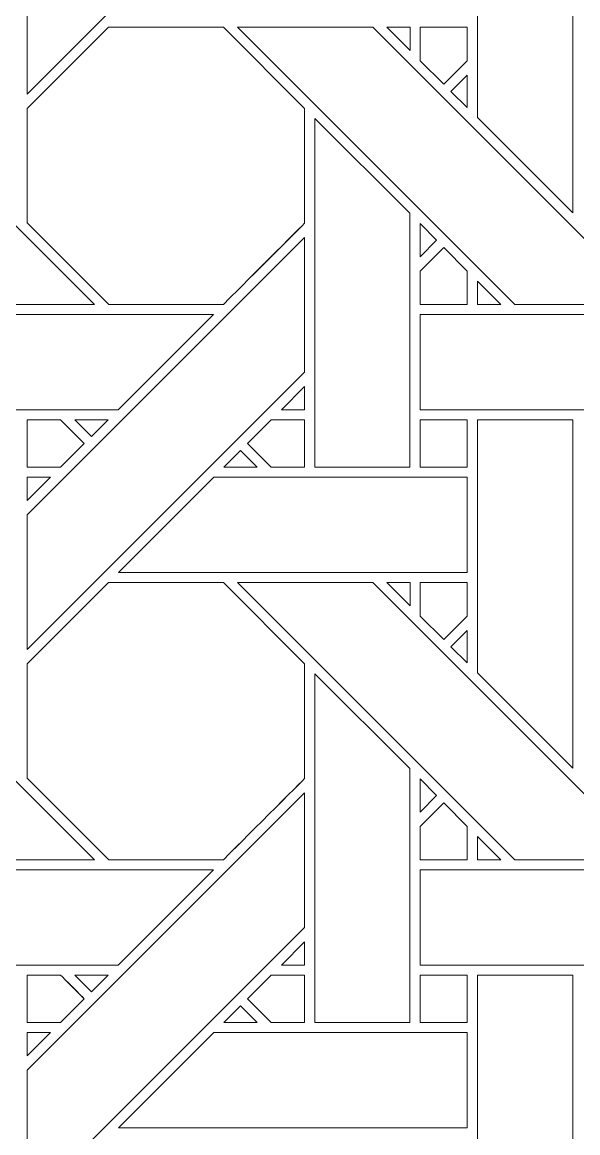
# Model space of a CAD drawing. Header units: inches. Extents: x 4.4 to 20.4, y 1.1 to 17.1.
# Drawn here: x 6.919 to 7.868, y 3.174 to 5.071 of the extents above; entities that cross this region are included whole.
import ezdxf

# ---------------------------------------------------------------- set-up
doc = ezdxf.new("R2010")
doc.units = ezdxf.units.IN
doc.header["$MEASUREMENT"] = 0
doc.layers.add('Design', color=7, linetype='Continuous', lineweight=0)

msp = doc.modelspace()

# ---------------------------------------------------------------- linework, layer by layer
at = {"layer": 'Design'}
for points, knots in [([(4.382854037814669, 17.09476386176223), (4.382854037814669, 17.09476386176223), (4.382854037814669, 1.094763861762152), (4.382854037814669, 1.094763861762152), (4.382854037814669, 1.094763861762152), (20.38285319010416, 1.094763861762152), (20.38285319010416, 1.094763861762152), (20.38285319010416, 1.094763861762152), (20.38285319010416, 17.09476386176223), (20.38285319010416, 17.09476386176223), (20.38285319010416, 17.09476386176223), (4.382854037814669, 17.09476386176223), (4.382854037814669, 17.09476386176223)], [0, 0, 0, 0, 1, 1, 1, 2, 2, 2, 3, 3, 3, 4, 4, 4, 4]), ([(19.37280883825166, 16.23880890138889), (19.37280883825166, 16.23880890138889), (5.23880895283777, 16.23880890138889), (5.23880895283777, 16.23880890138889), (5.23880895283777, 16.23880890138889), (5.23880895283777, 1.950718822135361), (5.23880895283777, 1.950718822135361), (5.23880895283777, 1.950718822135361), (19.52689827508111, 1.950718822135361), (19.52689827508111, 1.950718822135361), (19.52689827508111, 1.950718822135361), (19.52689827508111, 16.23880890138889), (19.52689827508111, 16.23880890138889), (19.52689827508111, 16.23880890138889), (19.37280883825166, 16.23880890138889), (19.37280883825166, 16.23880890138889)], [0, 0, 0, 0, 1, 1, 1, 2, 2, 2, 3, 3, 3, 4, 4, 4, 5, 5, 5, 5]), ([(6.928029378255208, 5.178177727593316), (6.928029378255208, 5.178177727593316), (7.40169949001736, 5.651766459147134), (7.40169949001736, 5.651766459147134), (7.40169949001736, 5.651766459147134), (7.40169949001736, 5.421737670898437), (7.40169949001736, 5.421737670898437), (7.40169949001736, 5.421737670898437), (6.928029378255208, 4.94808112250434), (6.928029378255208, 4.94808112250434), (6.928029378255208, 4.94808112250434), (6.928029378255208, 5.178177727593316), (6.928029378255208, 5.178177727593316)], [0, 0, 0, 0, 1, 1, 1, 2, 2, 2, 3, 3, 3, 4, 4, 4, 4]), ([(7.859613206651475, 5.340279473198784), (7.859613206651475, 5.340279473198784), (7.859613206651475, 4.745168897840711), (7.859613206651475, 4.745168897840711), (7.859613206651475, 4.745168897840711), (7.696695115831162, 4.908086988661024), (7.696695115831162, 4.908086988661024), (7.696695115831162, 4.908086988661024), (7.696695115831162, 5.340279473198784), (7.696695115831162, 5.340279473198784), (7.696695115831162, 5.340279473198784), (7.859613206651475, 5.340279473198784), (7.859613206651475, 5.340279473198784)], [0, 0, 0, 0, 1, 1, 1, 2, 2, 2, 3, 3, 3, 4, 4, 4, 4]), ([(6.569400363498263, 5.062428792317708), (6.569400363498263, 5.062428792317708), (7.043044196234808, 4.58877224392361), (7.043044196234808, 4.58877224392361), (7.043044196234808, 4.58877224392361), (6.812014261881509, 4.58877224392361), (6.812014261881509, 4.58877224392361), (6.812014261881509, 4.58877224392361), (6.338453504774305, 5.062428792317708), (6.338453504774305, 5.062428792317708), (6.338453504774305, 5.062428792317708), (6.569400363498263, 5.062428792317708), (6.569400363498263, 5.062428792317708)], [0, 0, 0, 0, 1, 1, 1, 2, 2, 2, 3, 3, 3, 4, 4, 4, 4]), ([(7.262934366861978, 4.588755289713541), (7.262934366861978, 4.588755289713541), (7.067223442925346, 4.588755289713541), (7.067223442925346, 4.588755289713541), (7.067223442925346, 4.588755289713541), (6.927978515625, 4.727996826171875), (6.927978515625, 4.727996826171875), (6.927978515625, 4.727996826171875), (6.927978515625, 4.923656887478298), (6.927978515625, 4.923656887478298), (6.927978515625, 4.923656887478298), (7.066682603624144, 5.062374538845485), (7.066682603624144, 5.062374538845485), (7.066682603624144, 5.062374538845485), (7.262893676757812, 5.062374538845485), (7.262893676757812, 5.062374538845485), (7.262893676757812, 5.062374538845485), (7.401641845703125, 4.923656887478298), (7.401641845703125, 4.923656887478298), (7.401641845703125, 4.923656887478298), (7.401641845703125, 4.727442423502603), (7.401641845703125, 4.727442423502603), (7.383843315972221, 4.709507412380641), (7.271918402777777, 4.59776645236545), (7.262934366861978, 4.588755289713541)], [0, 0, 0, 0, 1, 1, 1, 2, 2, 2, 3, 3, 3, 4, 4, 4, 5, 5, 5, 6, 6, 6, 7, 7, 7, 8, 8, 8, 8]), ([(6.927978515625, 4.923656887478298), (6.927978515625, 4.923656887478298), (7.066682603624144, 5.062374538845485), (7.066682603624144, 5.062374538845485), (7.066682603624144, 5.062374538845485), (7.262893676757812, 5.062374538845485), (7.262893676757812, 5.062374538845485), (7.262893676757812, 5.062374538845485), (7.401641845703125, 4.923656887478298), (7.401641845703125, 4.923656887478298), (7.401641845703125, 4.923656887478298), (7.401641845703125, 4.727442423502603), (7.401641845703125, 4.727442423502603), (7.383611891004774, 4.709282769097222), (7.271742078993055, 4.597590128580728), (7.262934366861978, 4.588755289713541), (7.262934366861978, 4.588755289713541), (7.067223442925346, 4.588755289713541), (7.067223442925346, 4.588755289713541), (7.067223442925346, 4.588755289713541), (6.927978515625, 4.727996826171875), (6.927978515625, 4.727996826171875), (6.927978515625, 4.727996826171875), (6.927978515625, 4.923656887478298), (6.927978515625, 4.923656887478298)], [0, 0, 0, 0, 1, 1, 1, 2, 2, 2, 3, 3, 3, 4, 4, 4, 5, 5, 5, 6, 6, 6, 7, 7, 7, 8, 8, 8, 8]), ([(7.287182278103298, 5.062428792317708), (7.287182278103298, 5.062428792317708), (7.518123202853732, 5.062428792317708), (7.518123202853732, 5.062428792317708), (7.518123202853732, 5.062428792317708), (7.991772969563801, 4.58877224392361), (7.991772969563801, 4.58877224392361), (7.991772969563801, 4.58877224392361), (7.760743882921006, 4.58877224392361), (7.760743882921006, 4.58877224392361), (7.760743882921006, 4.58877224392361), (7.287182278103298, 5.062428792317708), (7.287182278103298, 5.062428792317708)], [0, 0, 0, 0, 1, 1, 1, 2, 2, 2, 3, 3, 3, 4, 4, 4, 4]), ([(7.581687927246093, 5.062415228949652), (7.581687927246093, 5.062415228949652), (7.581687927246093, 5.022583855523003), (7.581687927246093, 5.022583855523003), (7.581687927246093, 5.022583855523003), (7.542244805230033, 5.062415228949652), (7.542244805230033, 5.062415228949652), (7.542244805230033, 5.062415228949652), (7.581687927246093, 5.062415228949652), (7.581687927246093, 5.062415228949652)], [0, 0, 0, 0, 1, 1, 1, 2, 2, 2, 3, 3, 3, 3]), ([(7.67910427517361, 5.062394883897568), (7.67910427517361, 5.062394883897568), (7.67910427517361, 5.004792107476128), (7.67910427517361, 5.004792107476128), (7.67910427517361, 5.004792107476128), (7.639174567328558, 4.96484883626302), (7.639174567328558, 4.96484883626302), (7.639174567328558, 4.96484883626302), (7.598843892415364, 5.005183749728732), (7.598843892415364, 5.005183749728732), (7.598843892415364, 5.005183749728732), (7.598843892415364, 5.062394883897568), (7.598843892415364, 5.062394883897568), (7.598843892415364, 5.062394883897568), (7.67910427517361, 5.062394883897568), (7.67910427517361, 5.062394883897568)], [0, 0, 0, 0, 1, 1, 1, 2, 2, 2, 3, 3, 3, 4, 4, 4, 5, 5, 5, 5]), ([(7.639174567328558, 4.96484883626302), (7.639174567328558, 4.96484883626302), (7.598843892415364, 5.005183749728732), (7.598843892415364, 5.005183749728732), (7.598843892415364, 5.005183749728732), (7.598843892415364, 5.062394883897568), (7.598843892415364, 5.062394883897568), (7.598843892415364, 5.062394883897568), (7.67910427517361, 5.062394883897568), (7.67910427517361, 5.062394883897568), (7.67910427517361, 5.062394883897568), (7.67910427517361, 5.004792107476128), (7.67910427517361, 5.004792107476128), (7.67910427517361, 5.004792107476128), (7.639174567328558, 4.96484883626302), (7.639174567328558, 4.96484883626302)], [0, 0, 0, 0, 1, 1, 1, 2, 2, 2, 3, 3, 3, 4, 4, 4, 5, 5, 5, 5]), ([(7.679155137803818, 4.980574713812933), (7.679155137803818, 4.980574713812933), (7.679155137803818, 4.925415886773003), (7.679155137803818, 4.925415886773003), (7.679155137803818, 4.925415886773003), (7.651384989420572, 4.952804565429687), (7.651384989420572, 4.952804565429687), (7.651384989420572, 4.952804565429687), (7.679155137803818, 4.980574713812933), (7.679155137803818, 4.980574713812933)], [0, 0, 0, 0, 1, 1, 1, 2, 2, 2, 3, 3, 3, 3]), ([(7.581599765353732, 4.744461059570312), (7.581599765353732, 4.744461059570312), (7.581599765353732, 4.310771518283419), (7.581599765353732, 4.310771518283419), (7.581599765353732, 4.310771518283419), (7.418838500976562, 4.310771518283419), (7.418838500976562, 4.310771518283419), (7.418838500976562, 4.310771518283419), (7.418838500976562, 4.906603495279947), (7.418838500976562, 4.906603495279947), (7.418838500976562, 4.906603495279947), (7.581599765353732, 4.744461059570312), (7.581599765353732, 4.744461059570312)], [0, 0, 0, 0, 1, 1, 1, 2, 2, 2, 3, 3, 3, 4, 4, 4, 4]), ([(7.598908318413627, 4.670203314887152), (7.598908318413627, 4.670203314887152), (7.598908318413627, 4.726968553331162), (7.598908318413627, 4.726968553331162), (7.598908318413627, 4.726968553331162), (7.6270997789171, 4.698382059733072), (7.6270997789171, 4.698382059733072), (7.6270997789171, 4.698382059733072), (7.598908318413627, 4.670203314887152), (7.598908318413627, 4.670203314887152)], [0, 0, 0, 0, 1, 1, 1, 2, 2, 2, 3, 3, 3, 3]), ([(6.928029378255208, 4.229448954264322), (6.928029378255208, 4.229448954264322), (7.40169949001736, 4.703037685818141), (7.40169949001736, 4.703037685818141), (7.40169949001736, 4.703037685818141), (7.40169949001736, 4.473008897569443), (7.40169949001736, 4.473008897569443), (7.40169949001736, 4.473008897569443), (6.928029378255208, 3.999352349175346), (6.928029378255208, 3.999352349175346), (6.928029378255208, 3.999352349175346), (6.928029378255208, 4.229448954264322), (6.928029378255208, 4.229448954264322)], [0, 0, 0, 0, 1, 1, 1, 2, 2, 2, 3, 3, 3, 4, 4, 4, 4]), ([(7.598857455783419, 4.588510301378037), (7.598857455783419, 4.588510301378037), (7.598857455783419, 4.64579603407118), (7.598857455783419, 4.64579603407118), (7.598857455783419, 4.64579603407118), (7.6391847398546, 4.686127556694878), (7.6391847398546, 4.686127556694878), (7.6391847398546, 4.686127556694878), (7.679512871636283, 4.645806206597222), (7.679512871636283, 4.645806206597222), (7.679512871636283, 4.645806206597222), (7.679512871636283, 4.588510301378037), (7.679512871636283, 4.588510301378037), (7.679512871636283, 4.588510301378037), (7.598857455783419, 4.588510301378037), (7.598857455783419, 4.588510301378037)], [0, 0, 0, 0, 1, 1, 1, 2, 2, 2, 3, 3, 3, 4, 4, 4, 5, 5, 5, 5]), ([(7.598857455783419, 4.588510301378037), (7.598857455783419, 4.588510301378037), (7.598857455783419, 4.64579603407118), (7.598857455783419, 4.64579603407118), (7.598857455783419, 4.64579603407118), (7.6391847398546, 4.686127556694878), (7.6391847398546, 4.686127556694878), (7.6391847398546, 4.686127556694878), (7.679512871636283, 4.645806206597222), (7.679512871636283, 4.645806206597222), (7.679512871636283, 4.645806206597222), (7.679512871636283, 4.588510301378037), (7.679512871636283, 4.588510301378037), (7.679512871636283, 4.588510301378037), (7.598857455783419, 4.588510301378037), (7.598857455783419, 4.588510301378037)], [0, 0, 0, 0, 1, 1, 1, 2, 2, 2, 3, 3, 3, 4, 4, 4, 5, 5, 5, 5]), ([(7.73653327094184, 4.58877224392361), (7.73653327094184, 4.58877224392361), (7.696811252170138, 4.58877224392361), (7.696811252170138, 4.58877224392361), (7.696811252170138, 4.58877224392361), (7.696811252170138, 4.62856207953559), (7.696811252170138, 4.62856207953559), (7.696811252170138, 4.62856207953559), (7.73653327094184, 4.58877224392361), (7.73653327094184, 4.58877224392361)], [0, 0, 0, 0, 1, 1, 1, 2, 2, 2, 3, 3, 3, 3]), ([(6.650185479058172, 4.408824496799044), (6.650185479058172, 4.408824496799044), (6.650185479058172, 4.571511162651909), (6.650185479058172, 4.571511162651909), (6.650185479058172, 4.571511162651909), (7.245880974663627, 4.571511162651909), (7.245880974663627, 4.571511162651909), (7.245880974663627, 4.571511162651909), (7.083146837022568, 4.408824496799044), (7.083146837022568, 4.408824496799044), (7.083146837022568, 4.408824496799044), (6.650185479058172, 4.408824496799044), (6.650185479058172, 4.408824496799044)], [0, 0, 0, 0, 1, 1, 1, 2, 2, 2, 3, 3, 3, 4, 4, 4, 4]), ([(7.598908318413627, 4.408824496799044), (7.598908318413627, 4.408824496799044), (7.598908318413627, 4.571511162651909), (7.598908318413627, 4.571511162651909), (7.598908318413627, 4.571511162651909), (8.19460974799262, 4.571511162651909), (8.19460974799262, 4.571511162651909), (8.19460974799262, 4.571511162651909), (8.031876458062065, 4.408824496799044), (8.031876458062065, 4.408824496799044), (8.031876458062065, 4.408824496799044), (7.598908318413627, 4.408824496799044), (7.598908318413627, 4.408824496799044)], [0, 0, 0, 0, 1, 1, 1, 2, 2, 2, 3, 3, 3, 4, 4, 4, 4]), ([(7.361936781141492, 4.408851623535156), (7.361936781141492, 4.408851623535156), (7.401706271701388, 4.448615180121527), (7.401706271701388, 4.448615180121527), (7.401706271701388, 4.448615180121527), (7.401706271701388, 4.408851623535156), (7.401706271701388, 4.408851623535156), (7.401706271701388, 4.408851623535156), (7.361936781141492, 4.408851623535156), (7.361936781141492, 4.408851623535156)], [0, 0, 0, 0, 1, 1, 1, 2, 2, 2, 3, 3, 3, 3]), ([(6.927978515625, 4.310747782389322), (6.927978515625, 4.310747782389322), (6.927978515625, 4.391521877712673), (6.927978515625, 4.391521877712673), (6.927978515625, 4.391521877712673), (6.98504638671875, 4.391521877712673), (6.98504638671875, 4.391521877712673), (6.99018520779081, 4.386410183376735), (7.020957099066852, 4.355591668023003), (7.025381300184461, 4.351167466905382), (7.025381300184461, 4.351167466905382), (6.984958224826388, 4.310747782389322), (6.984958224826388, 4.310747782389322), (6.984958224826388, 4.310747782389322), (6.927978515625, 4.310747782389322), (6.927978515625, 4.310747782389322)], [0, 0, 0, 0, 1, 1, 1, 2, 2, 2, 3, 3, 3, 4, 4, 4, 5, 5, 5, 5]), ([(6.927978515625, 4.391521877712673), (6.927978515625, 4.391521877712673), (6.98504638671875, 4.391521877712673), (6.98504638671875, 4.391521877712673), (6.98504638671875, 4.391521877712673), (7.025381300184461, 4.351167466905382), (7.025381300184461, 4.351167466905382), (7.025381300184461, 4.351167466905382), (6.984958224826388, 4.310747782389322), (6.984958224826388, 4.310747782389322), (6.984958224826388, 4.310747782389322), (6.927978515625, 4.310747782389322), (6.927978515625, 4.310747782389322), (6.927978515625, 4.310747782389322), (6.927978515625, 4.391521877712673), (6.927978515625, 4.391521877712673)], [0, 0, 0, 0, 1, 1, 1, 2, 2, 2, 3, 3, 3, 4, 4, 4, 5, 5, 5, 5]), ([(7.065919664171019, 4.391563415527343), (7.065919664171019, 4.391563415527343), (7.037639194064669, 4.363371955023871), (7.037639194064669, 4.363371955023871), (7.037639194064669, 4.363371955023871), (7.009454515245225, 4.391563415527343), (7.009454515245225, 4.391563415527343), (7.009454515245225, 4.391563415527343), (7.065919664171019, 4.391563415527343), (7.065919664171019, 4.391563415527343)], [0, 0, 0, 0, 1, 1, 1, 2, 2, 2, 3, 3, 3, 3]), ([(7.34454345703125, 4.310733371310763), (7.34454345703125, 4.310733371310763), (7.30418480767144, 4.351112365722656), (7.30418480767144, 4.351112365722656), (7.30418480767144, 4.351112365722656), (7.344614664713541, 4.391538831922742), (7.344614664713541, 4.391538831922742), (7.344614664713541, 4.391538831922742), (7.40165540907118, 4.391538831922742), (7.40165540907118, 4.391538831922742), (7.40165540907118, 4.391538831922742), (7.40165540907118, 4.310733371310763), (7.40165540907118, 4.310733371310763), (7.40165540907118, 4.310733371310763), (7.34454345703125, 4.310733371310763), (7.34454345703125, 4.310733371310763)], [0, 0, 0, 0, 1, 1, 1, 2, 2, 2, 3, 3, 3, 4, 4, 4, 5, 5, 5, 5]), ([(7.30418480767144, 4.351112365722656), (7.30418480767144, 4.351112365722656), (7.344614664713541, 4.391538831922742), (7.344614664713541, 4.391538831922742), (7.344614664713541, 4.391538831922742), (7.40165540907118, 4.391538831922742), (7.40165540907118, 4.391538831922742), (7.40165540907118, 4.391538831922742), (7.40165540907118, 4.310733371310763), (7.40165540907118, 4.310733371310763), (7.40165540907118, 4.310733371310763), (7.34454345703125, 4.310733371310763), (7.34454345703125, 4.310733371310763), (7.34454345703125, 4.310733371310763), (7.30418480767144, 4.351112365722656), (7.30418480767144, 4.351112365722656)], [0, 0, 0, 0, 1, 1, 1, 2, 2, 2, 3, 3, 3, 4, 4, 4, 5, 5, 5, 5]), ([(7.598860846625433, 4.310733371310763), (7.598860846625433, 4.310733371310763), (7.598860846625433, 4.391521877712673), (7.598860846625433, 4.391521877712673), (7.598860846625433, 4.391521877712673), (7.67910427517361, 4.391521877712673), (7.67910427517361, 4.391521877712673), (7.67910427517361, 4.391521877712673), (7.67910427517361, 4.310733371310763), (7.67910427517361, 4.310733371310763), (7.67910427517361, 4.310733371310763), (7.598860846625433, 4.310733371310763), (7.598860846625433, 4.310733371310763)], [0, 0, 0, 0, 1, 1, 1, 2, 2, 2, 3, 3, 3, 4, 4, 4, 4]), ([(7.598860846625433, 4.391521877712673), (7.598860846625433, 4.391521877712673), (7.67910427517361, 4.391521877712673), (7.67910427517361, 4.391521877712673), (7.67910427517361, 4.391521877712673), (7.67910427517361, 4.310733371310763), (7.67910427517361, 4.310733371310763), (7.67910427517361, 4.310733371310763), (7.598860846625433, 4.310733371310763), (7.598860846625433, 4.310733371310763), (7.598860846625433, 4.310733371310763), (7.598860846625433, 4.391521877712673), (7.598860846625433, 4.391521877712673)], [0, 0, 0, 0, 1, 1, 1, 2, 2, 2, 3, 3, 3, 4, 4, 4, 4]), ([(7.859613206651475, 4.391563415527343), (7.859613206651475, 4.391563415527343), (7.859613206651475, 3.796440124511718), (7.859613206651475, 3.796440124511718), (7.859613206651475, 3.796440124511718), (7.696695115831162, 3.959358215332031), (7.696695115831162, 3.959358215332031), (7.696695115831162, 3.959358215332031), (7.696695115831162, 4.391563415527343), (7.696695115831162, 4.391563415527343), (7.696695115831162, 4.391563415527343), (7.859613206651475, 4.391563415527343), (7.859613206651475, 4.391563415527343)], [0, 0, 0, 0, 1, 1, 1, 2, 2, 2, 3, 3, 3, 4, 4, 4, 4]), ([(7.320370144314235, 4.310771518283419), (7.320370144314235, 4.310771518283419), (7.263863457573783, 4.310771518283419), (7.263863457573783, 4.310771518283419), (7.263863457573783, 4.310771518283419), (7.292123582628037, 4.339031643337673), (7.292123582628037, 4.339031643337673), (7.292123582628037, 4.339031643337673), (7.320370144314235, 4.310771518283419), (7.320370144314235, 4.310771518283419)], [0, 0, 0, 0, 1, 1, 1, 2, 2, 2, 3, 3, 3, 3]), ([(6.967867533365884, 4.293646918402777), (6.967867533365884, 4.293646918402777), (6.928029378255208, 4.253815544976128), (6.928029378255208, 4.253815544976128), (6.928029378255208, 4.253815544976128), (6.928029378255208, 4.293646918402777), (6.928029378255208, 4.293646918402777), (6.928029378255208, 4.293646918402777), (6.967867533365884, 4.293646918402777), (6.967867533365884, 4.293646918402777)], [0, 0, 0, 0, 1, 1, 1, 2, 2, 2, 3, 3, 3, 3]), ([(7.083868238661024, 4.130811055501301), (7.083868238661024, 4.130811055501301), (7.246725294325086, 4.293633355034722), (7.246725294325086, 4.293633355034722), (7.246725294325086, 4.293633355034722), (7.679155137803818, 4.293633355034722), (7.679155137803818, 4.293633355034722), (7.679155137803818, 4.293633355034722), (7.679155137803818, 4.130811055501301), (7.679155137803818, 4.130811055501301), (7.679155137803818, 4.130811055501301), (7.083868238661024, 4.130811055501301), (7.083868238661024, 4.130811055501301)], [0, 0, 0, 0, 1, 1, 1, 2, 2, 2, 3, 3, 3, 4, 4, 4, 4]), ([(6.338453504774305, 4.113699171278211), (6.338453504774305, 4.113699171278211), (6.569393581814235, 4.113699171278211), (6.569393581814235, 4.113699171278211), (6.569393581814235, 4.113699171278211), (7.043044196234808, 3.640042622884114), (7.043044196234808, 3.640042622884114), (7.043044196234808, 3.640042622884114), (6.812014261881509, 3.640042622884114), (6.812014261881509, 3.640042622884114), (6.812014261881509, 3.640042622884114), (6.338453504774305, 4.113699171278211), (6.338453504774305, 4.113699171278211)], [0, 0, 0, 0, 1, 1, 1, 2, 2, 2, 3, 3, 3, 4, 4, 4, 4]), ([(6.927978515625, 3.77926042344835), (6.927978515625, 3.77926042344835), (6.927978515625, 3.974920484754774), (6.927978515625, 3.974920484754774), (6.927978515625, 3.974920484754774), (7.066682603624144, 4.113644917805989), (7.066682603624144, 4.113644917805989), (7.066682603624144, 4.113644917805989), (7.262893676757812, 4.113644917805989), (7.262893676757812, 4.113644917805989), (7.262893676757812, 4.113644917805989), (7.401641845703125, 3.974920484754774), (7.401641845703125, 3.974920484754774), (7.401641845703125, 3.974920484754774), (7.401641845703125, 3.778706020779079), (7.401641845703125, 3.778706020779079), (7.383843315972221, 3.760771009657117), (7.271921793619791, 3.64903089735243), (7.262937757703992, 3.640018886990016), (7.262937757703992, 3.640018886990016), (7.067223442925346, 3.640018886990016), (7.067223442925346, 3.640018886990016), (7.067223442925346, 3.640018886990016), (6.927978515625, 3.77926042344835), (6.927978515625, 3.77926042344835)], [0, 0, 0, 0, 1, 1, 1, 2, 2, 2, 3, 3, 3, 4, 4, 4, 5, 5, 5, 6, 6, 6, 7, 7, 7, 8, 8, 8, 8]), ([(6.927978515625, 3.77926042344835), (6.927978515625, 3.77926042344835), (6.927978515625, 3.974920484754774), (6.927978515625, 3.974920484754774), (6.927978515625, 3.974920484754774), (7.066682603624144, 4.113644917805989), (7.066682603624144, 4.113644917805989), (7.066682603624144, 4.113644917805989), (7.262893676757812, 4.113644917805989), (7.262893676757812, 4.113644917805989), (7.262893676757812, 4.113644917805989), (7.401641845703125, 3.974920484754774), (7.401641845703125, 3.974920484754774), (7.401641845703125, 3.974920484754774), (7.401641845703125, 3.778706020779079), (7.401641845703125, 3.778706020779079), (7.383775499131943, 3.760696411132812), (7.271861606174044, 3.648976643880208), (7.262937757703992, 3.640018886990016), (7.262937757703992, 3.640018886990016), (7.067223442925346, 3.640018886990016), (7.067223442925346, 3.640018886990016), (7.067223442925346, 3.640018886990016), (6.927978515625, 3.77926042344835), (6.927978515625, 3.77926042344835)], [0, 0, 0, 0, 1, 1, 1, 2, 2, 2, 3, 3, 3, 4, 4, 4, 5, 5, 5, 6, 6, 6, 7, 7, 7, 8, 8, 8, 8]), ([(7.287182278103298, 4.113699171278211), (7.287182278103298, 4.113699171278211), (7.518123202853732, 4.113699171278211), (7.518123202853732, 4.113699171278211), (7.518123202853732, 4.113699171278211), (7.991766187879774, 3.640042622884114), (7.991766187879774, 3.640042622884114), (7.991766187879774, 3.640042622884114), (7.760743882921006, 3.640042622884114), (7.760743882921006, 3.640042622884114), (7.760743882921006, 3.640042622884114), (7.287182278103298, 4.113699171278211), (7.287182278103298, 4.113699171278211)], [0, 0, 0, 0, 1, 1, 1, 2, 2, 2, 3, 3, 3, 4, 4, 4, 4]), ([(7.581687927246093, 4.113685607910156), (7.581687927246093, 4.113685607910156), (7.581687927246093, 4.073855082194009), (7.581687927246093, 4.073855082194009), (7.581687927246093, 4.073855082194009), (7.542244805230033, 4.113685607910156), (7.542244805230033, 4.113685607910156), (7.542244805230033, 4.113685607910156), (7.581687927246093, 4.113685607910156), (7.581687927246093, 4.113685607910156)], [0, 0, 0, 0, 1, 1, 1, 2, 2, 2, 3, 3, 3, 3]), ([(7.67910427517361, 4.113658481174044), (7.67910427517361, 4.113658481174044), (7.67910427517361, 4.056055704752603), (7.67910427517361, 4.056055704752603), (7.67910427517361, 4.056055704752603), (7.639174567328558, 4.016112433539496), (7.639174567328558, 4.016112433539496), (7.639174567328558, 4.016112433539496), (7.598843892415364, 4.056447347005208), (7.598843892415364, 4.056447347005208), (7.598843892415364, 4.056447347005208), (7.598843892415364, 4.113658481174044), (7.598843892415364, 4.113658481174044), (7.598843892415364, 4.113658481174044), (7.67910427517361, 4.113658481174044), (7.67910427517361, 4.113658481174044)], [0, 0, 0, 0, 1, 1, 1, 2, 2, 2, 3, 3, 3, 4, 4, 4, 5, 5, 5, 5]), ([(7.639174567328558, 4.016112433539496), (7.639174567328558, 4.016112433539496), (7.598843892415364, 4.056447347005208), (7.598843892415364, 4.056447347005208), (7.598843892415364, 4.056447347005208), (7.598843892415364, 4.113658481174044), (7.598843892415364, 4.113658481174044), (7.598843892415364, 4.113658481174044), (7.67910427517361, 4.113658481174044), (7.67910427517361, 4.113658481174044), (7.67910427517361, 4.113658481174044), (7.67910427517361, 4.056055704752603), (7.67910427517361, 4.056055704752603), (7.67910427517361, 4.056055704752603), (7.639174567328558, 4.016112433539496), (7.639174567328558, 4.016112433539496)], [0, 0, 0, 0, 1, 1, 1, 2, 2, 2, 3, 3, 3, 4, 4, 4, 5, 5, 5, 5]), ([(7.679155137803818, 4.031845940483941), (7.679155137803818, 4.031845940483941), (7.679155137803818, 3.97668711344401), (7.679155137803818, 3.97668711344401), (7.679155137803818, 3.97668711344401), (7.651384989420572, 4.004075792100694), (7.651384989420572, 4.004075792100694), (7.651384989420572, 4.004075792100694), (7.679155137803818, 4.031845940483941), (7.679155137803818, 4.031845940483941)], [0, 0, 0, 0, 1, 1, 1, 2, 2, 2, 3, 3, 3, 3]), ([(7.581599765353732, 3.795732286241319), (7.581599765353732, 3.795732286241319), (7.581599765353732, 3.362042744954426), (7.581599765353732, 3.362042744954426), (7.581599765353732, 3.362042744954426), (7.418838500976562, 3.362042744954426), (7.418838500976562, 3.362042744954426), (7.418838500976562, 3.362042744954426), (7.418838500976562, 3.957873874240451), (7.418838500976562, 3.957873874240451), (7.418838500976562, 3.957873874240451), (7.581599765353732, 3.795732286241319), (7.581599765353732, 3.795732286241319)], [0, 0, 0, 0, 1, 1, 1, 2, 2, 2, 3, 3, 3, 4, 4, 4, 4]), ([(7.627092997233072, 3.749666849772135), (7.627092997233072, 3.749666849772135), (7.598908318413627, 3.721474541558159), (7.598908318413627, 3.721474541558159), (7.598908318413627, 3.721474541558159), (7.598908318413627, 3.77823978000217), (7.598908318413627, 3.77823978000217), (7.598908318413627, 3.77823978000217), (7.627092997233072, 3.749666849772135), (7.627092997233072, 3.749666849772135)], [0, 0, 0, 0, 1, 1, 1, 2, 2, 2, 3, 3, 3, 3]), ([(6.928029378255208, 3.280720180935329), (6.928029378255208, 3.280720180935329), (7.40169949001736, 3.754322475857204), (7.40169949001736, 3.754322475857204), (7.40169949001736, 3.754322475857204), (7.40169949001736, 3.524280124240451), (7.40169949001736, 3.524280124240451), (7.40169949001736, 3.524280124240451), (6.928029378255208, 3.05062272813585), (6.928029378255208, 3.05062272813585), (6.928029378255208, 3.05062272813585), (6.928029378255208, 3.280720180935329), (6.928029378255208, 3.280720180935329)], [0, 0, 0, 0, 1, 1, 1, 2, 2, 2, 3, 3, 3, 4, 4, 4, 4]), ([(7.598857455783419, 3.639773898654513), (7.598857455783419, 3.639773898654513), (7.598857455783419, 3.697059631347656), (7.598857455783419, 3.697059631347656), (7.598857455783419, 3.697059631347656), (7.6391847398546, 3.737391153971354), (7.6391847398546, 3.737391153971354), (7.6391847398546, 3.737391153971354), (7.679512871636283, 3.697069803873697), (7.679512871636283, 3.697069803873697), (7.679512871636283, 3.697069803873697), (7.679512871636283, 3.639773898654513), (7.679512871636283, 3.639773898654513), (7.679512871636283, 3.639773898654513), (7.598857455783419, 3.639773898654513), (7.598857455783419, 3.639773898654513)], [0, 0, 0, 0, 1, 1, 1, 2, 2, 2, 3, 3, 3, 4, 4, 4, 5, 5, 5, 5]), ([(7.598857455783419, 3.697059631347656), (7.598857455783419, 3.697059631347656), (7.6391847398546, 3.737391153971354), (7.6391847398546, 3.737391153971354), (7.6391847398546, 3.737391153971354), (7.679512871636283, 3.697069803873697), (7.679512871636283, 3.697069803873697), (7.679512871636283, 3.697069803873697), (7.679512871636283, 3.639773898654513), (7.679512871636283, 3.639773898654513), (7.679512871636283, 3.639773898654513), (7.598857455783419, 3.639773898654513), (7.598857455783419, 3.639773898654513), (7.598857455783419, 3.639773898654513), (7.598857455783419, 3.697059631347656), (7.598857455783419, 3.697059631347656)], [0, 0, 0, 0, 1, 1, 1, 2, 2, 2, 3, 3, 3, 4, 4, 4, 5, 5, 5, 5]), ([(7.73653327094184, 3.640042622884114), (7.73653327094184, 3.640042622884114), (7.696811252170138, 3.640042622884114), (7.696811252170138, 3.640042622884114), (7.696811252170138, 3.640042622884114), (7.696811252170138, 3.679833306206596), (7.696811252170138, 3.679833306206596), (7.696811252170138, 3.679833306206596), (7.73653327094184, 3.640042622884114), (7.73653327094184, 3.640042622884114)], [0, 0, 0, 0, 1, 1, 1, 2, 2, 2, 3, 3, 3, 3]), ([(6.650185479058172, 3.460095723470051), (6.650185479058172, 3.460095723470051), (6.650185479058172, 3.622781541612412), (6.650185479058172, 3.622781541612412), (6.650185479058172, 3.622781541612412), (7.245887756347656, 3.622781541612412), (7.245887756347656, 3.622781541612412), (7.245887756347656, 3.622781541612412), (7.083153618706596, 3.460095723470051), (7.083153618706596, 3.460095723470051), (7.083153618706596, 3.460095723470051), (6.650185479058172, 3.460095723470051), (6.650185479058172, 3.460095723470051)], [0, 0, 0, 0, 1, 1, 1, 2, 2, 2, 3, 3, 3, 4, 4, 4, 4]), ([(7.598908318413627, 3.460095723470051), (7.598908318413627, 3.460095723470051), (7.598908318413627, 3.622781541612412), (7.598908318413627, 3.622781541612412), (7.598908318413627, 3.622781541612412), (8.19460974799262, 3.622781541612412), (8.19460974799262, 3.622781541612412), (8.19460974799262, 3.622781541612412), (8.031876458062065, 3.460095723470051), (8.031876458062065, 3.460095723470051), (8.031876458062065, 3.460095723470051), (7.598908318413627, 3.460095723470051), (7.598908318413627, 3.460095723470051)], [0, 0, 0, 0, 1, 1, 1, 2, 2, 2, 3, 3, 3, 4, 4, 4, 4]), ([(7.361936781141492, 3.460122850206162), (7.361936781141492, 3.460122850206162), (7.401706271701388, 3.499885559082031), (7.401706271701388, 3.499885559082031), (7.401706271701388, 3.499885559082031), (7.401706271701388, 3.460122850206162), (7.401706271701388, 3.460122850206162), (7.401706271701388, 3.460122850206162), (7.361936781141492, 3.460122850206162), (7.361936781141492, 3.460122850206162)], [0, 0, 0, 0, 1, 1, 1, 2, 2, 2, 3, 3, 3, 3]), ([(7.025381300184461, 3.402431064181857), (7.025381300184461, 3.402431064181857), (6.984954833984375, 3.362011379665798), (6.984954833984375, 3.362011379665798), (6.984954833984375, 3.362011379665798), (6.927953084309907, 3.362011379665798), (6.927953084309907, 3.362011379665798), (6.927953084309907, 3.362011379665798), (6.927953084309907, 3.44283464219835), (6.927953084309907, 3.44283464219835), (6.927953084309907, 3.44283464219835), (6.985042995876735, 3.44283464219835), (6.985042995876735, 3.44283464219835), (6.990181816948797, 3.437722947862412), (7.020957099066852, 3.406855265299479), (7.025381300184461, 3.402431064181857)], [0, 0, 0, 0, 1, 1, 1, 2, 2, 2, 3, 3, 3, 4, 4, 4, 5, 5, 5, 5]), ([(6.927953084309907, 3.44283464219835), (6.927953084309907, 3.44283464219835), (6.985042995876735, 3.44283464219835), (6.985042995876735, 3.44283464219835), (6.990399678548176, 3.437511867947048), (7.021208869086371, 3.40659671359592), (7.025381300184461, 3.402431064181857), (7.025381300184461, 3.402431064181857), (6.984954833984375, 3.362011379665798), (6.984954833984375, 3.362011379665798), (6.984954833984375, 3.362011379665798), (6.927953084309907, 3.362011379665798), (6.927953084309907, 3.362011379665798), (6.927953084309907, 3.362011379665798), (6.927953084309907, 3.44283464219835), (6.927953084309907, 3.44283464219835)], [0, 0, 0, 0, 1, 1, 1, 2, 2, 2, 3, 3, 3, 4, 4, 4, 5, 5, 5, 5]), ([(7.065926445855047, 3.44283464219835), (7.065926445855047, 3.44283464219835), (7.037645975748697, 3.414642333984375), (7.037645975748697, 3.414642333984375), (7.037645975748697, 3.414642333984375), (7.009454515245225, 3.44283464219835), (7.009454515245225, 3.44283464219835), (7.009454515245225, 3.44283464219835), (7.065926445855047, 3.44283464219835), (7.065926445855047, 3.44283464219835)], [0, 0, 0, 0, 1, 1, 1, 2, 2, 2, 3, 3, 3, 3]), ([(7.34454345703125, 3.361997816297742), (7.34454345703125, 3.361997816297742), (7.30418480767144, 3.402376810709635), (7.30418480767144, 3.402376810709635), (7.30418480767144, 3.402376810709635), (7.344668918185763, 3.442781236436631), (7.344668918185763, 3.442781236436631), (7.344668918185763, 3.442781236436631), (7.40165540907118, 3.442781236436631), (7.40165540907118, 3.442781236436631), (7.40165540907118, 3.442781236436631), (7.40165540907118, 3.361997816297742), (7.40165540907118, 3.361997816297742), (7.40165540907118, 3.361997816297742), (7.34454345703125, 3.361997816297742), (7.34454345703125, 3.361997816297742)], [0, 0, 0, 0, 1, 1, 1, 2, 2, 2, 3, 3, 3, 4, 4, 4, 5, 5, 5, 5]), ([(7.30418480767144, 3.402376810709635), (7.30418480767144, 3.402376810709635), (7.344668918185763, 3.442781236436631), (7.344668918185763, 3.442781236436631), (7.344668918185763, 3.442781236436631), (7.40165540907118, 3.442781236436631), (7.40165540907118, 3.442781236436631), (7.40165540907118, 3.442781236436631), (7.40165540907118, 3.361997816297742), (7.40165540907118, 3.361997816297742), (7.40165540907118, 3.361997816297742), (7.34454345703125, 3.361997816297742), (7.34454345703125, 3.361997816297742), (7.34454345703125, 3.361997816297742), (7.30418480767144, 3.402376810709635), (7.30418480767144, 3.402376810709635)], [0, 0, 0, 0, 1, 1, 1, 2, 2, 2, 3, 3, 3, 4, 4, 4, 5, 5, 5, 5]), ([(7.598887973361544, 3.361997816297742), (7.598887973361544, 3.361997816297742), (7.598887973361544, 3.44283464219835), (7.598887973361544, 3.44283464219835), (7.598887973361544, 3.44283464219835), (7.679078843858506, 3.44283464219835), (7.679078843858506, 3.44283464219835), (7.679078843858506, 3.44283464219835), (7.679078843858506, 3.361997816297742), (7.679078843858506, 3.361997816297742), (7.679078843858506, 3.361997816297742), (7.598887973361544, 3.361997816297742), (7.598887973361544, 3.361997816297742)], [0, 0, 0, 0, 1, 1, 1, 2, 2, 2, 3, 3, 3, 4, 4, 4, 4]), ([(7.598887973361544, 3.44283464219835), (7.598887973361544, 3.44283464219835), (7.679078843858506, 3.44283464219835), (7.679078843858506, 3.44283464219835), (7.679078843858506, 3.44283464219835), (7.679078843858506, 3.361997816297742), (7.679078843858506, 3.361997816297742), (7.679078843858506, 3.361997816297742), (7.598887973361544, 3.361997816297742), (7.598887973361544, 3.361997816297742), (7.598887973361544, 3.361997816297742), (7.598887973361544, 3.44283464219835), (7.598887973361544, 3.44283464219835)], [0, 0, 0, 0, 1, 1, 1, 2, 2, 2, 3, 3, 3, 4, 4, 4, 4]), ([(7.859613206651475, 3.44283464219835), (7.859613206651475, 3.44283464219835), (7.859613206651475, 2.847711351182725), (7.859613206651475, 2.847711351182725), (7.859613206651475, 2.847711351182725), (7.696695115831162, 3.01064215766059), (7.696695115831162, 3.01064215766059), (7.696695115831162, 3.01064215766059), (7.696695115831162, 3.44283464219835), (7.696695115831162, 3.44283464219835), (7.696695115831162, 3.44283464219835), (7.859613206651475, 3.44283464219835), (7.859613206651475, 3.44283464219835)], [0, 0, 0, 0, 1, 1, 1, 2, 2, 2, 3, 3, 3, 4, 4, 4, 4]), ([(7.320370144314235, 3.362042744954426), (7.320370144314235, 3.362042744954426), (7.263863457573783, 3.362042744954426), (7.263863457573783, 3.362042744954426), (7.263863457573783, 3.362042744954426), (7.292123582628037, 3.39030287000868), (7.292123582628037, 3.39030287000868), (7.292123582628037, 3.39030287000868), (7.320370144314235, 3.362042744954426), (7.320370144314235, 3.362042744954426)], [0, 0, 0, 0, 1, 1, 1, 2, 2, 2, 3, 3, 3, 3]), ([(6.967867533365884, 3.344918145073784), (6.967867533365884, 3.344918145073784), (6.928029378255208, 3.305086771647135), (6.928029378255208, 3.305086771647135), (6.928029378255208, 3.305086771647135), (6.928029378255208, 3.344918145073784), (6.928029378255208, 3.344918145073784), (6.928029378255208, 3.344918145073784), (6.967867533365884, 3.344918145073784), (6.967867533365884, 3.344918145073784)], [0, 0, 0, 0, 1, 1, 1, 2, 2, 2, 3, 3, 3, 3]), ([(7.246725294325086, 3.344904581705729), (7.246725294325086, 3.344904581705729), (7.679155137803818, 3.344904581705729), (7.679155137803818, 3.344904581705729), (7.679155137803818, 3.344904581705729), (7.679155137803818, 3.18209499782986), (7.679155137803818, 3.18209499782986), (7.679155137803818, 3.18209499782986), (7.083875020345051, 3.18209499782986), (7.083875020345051, 3.18209499782986), (7.083875020345051, 3.18209499782986), (7.246725294325086, 3.344904581705729), (7.246725294325086, 3.344904581705729)], [0, 0, 0, 0, 1, 1, 1, 2, 2, 2, 3, 3, 3, 4, 4, 4, 4])]:
    msp.add_open_spline(points, degree=3, knots=knots, dxfattribs=at)

doc.saveas('drawing.dxf')
